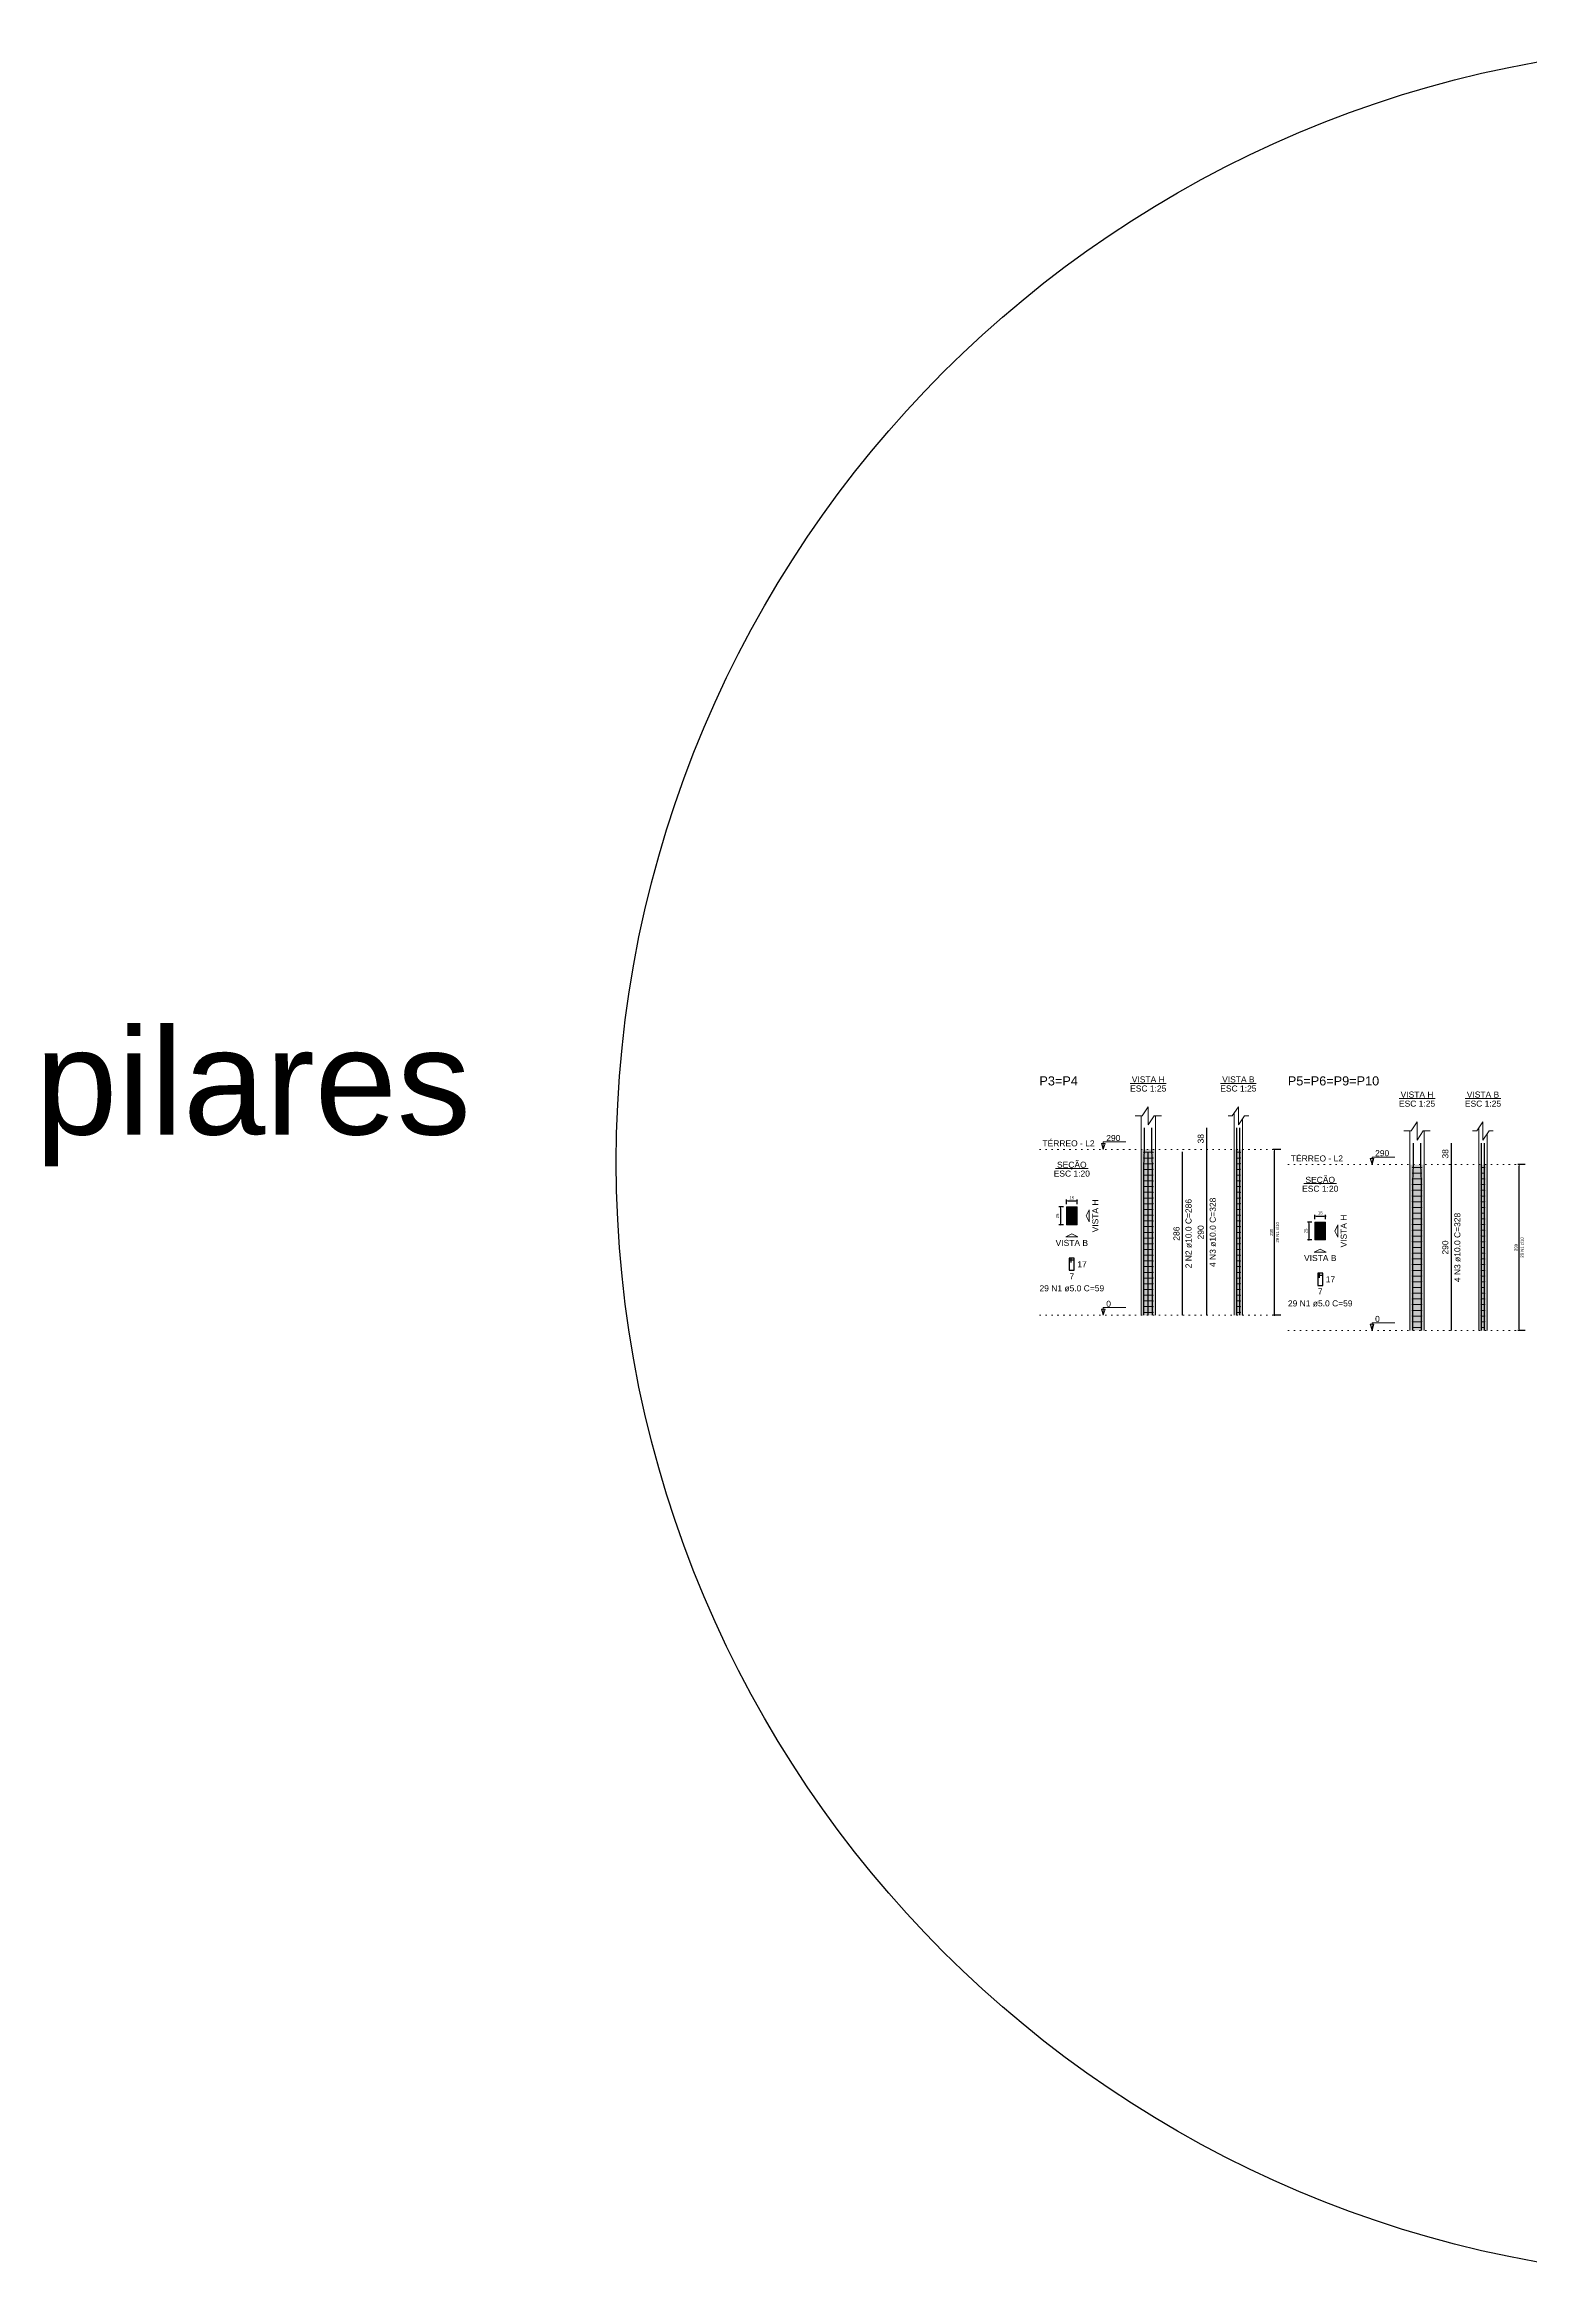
# Model space of a CAD drawing. Extents: x 5006 to 5323, y 875 to 3681.
# Drawn here: x 5112.7 to 5216.6, y 2529.6 to 2686 of the extents above; entities that cross this region are included whole.
import ezdxf

# ---------------------------------------------------------------- set-up
doc = ezdxf.new("R2010")
doc.units = 0
doc.header["$LTSCALE"] = 2
doc.linetypes.add('DOT2', pattern=[3.175, 0, -3.175])
for name, color, linetype, lineweight in [('Descrição da armadura', 7, 'Continuous', 5), ('DT-Barras na forma', 2, 'Continuous', 30), ('DT-Barras no corte', 5, 'Continuous', 5), ('DT-Barras rebatidas', 2, 'Continuous', 30), ('DT-Cotas', 9, 'Continuous', 5), ('DT-Estribos na forma', 5, 'Continuous', 5), ('DT-Forma', 5, 'Continuous', 5), ('DT-Hachura seção pilares', 252, 'Continuous', 5), ('DT-Hachura vista pilares', 252, 'Continuous', 5), ('DT-Pontilhado', 9, 'DOT2', 5), ('DT-Textos', 7, 'Continuous', 5), ('DT-Título', 3, 'Continuous', 20), ('FO-Títulos', 1, 'Continuous', 20), ('Textos armaduras', 7, 'Continuous', 5)]:
    doc.layers.add(name, color=color, linetype=linetype, lineweight=lineweight)
doc.styles.add('ARIAL', font='arial.ttf')
doc.styles.get("Standard").update_dxf_attribs({"font": 'arial.ttf'})
doc.dimstyles.new('UM_20.000000', dxfattribs={"dimtxt": 0.18, "dimasz": 0.1, "dimexe": 0.1, "dimexo": 0.2, "dimgap": 0, "dimtad": 1, "dimtih": 1, "dimtoh": 1, "dimdec": 1, "dimlfac": 20, "dimzin": 0, "dimdsep": 46, "dimtxsty": 'Standard', "dimcen": 0.09, "dimdle": 0.1, "dimadec": 1, "dimazin": 2, "dimtfac": 1, "dimtdec": 4, "dimtofl": 0, "dimtmove": 0, "dimatfit": 3, "dimfxl": 1, "dimtolj": 1, "dimarcsym": 0})
doc.dimstyles.new('UM_25.000000', dxfattribs={"dimtxt": 0.18, "dimasz": 0.1, "dimexe": 0.1, "dimexo": 0.2, "dimgap": 0, "dimtad": 1, "dimtih": 1, "dimtoh": 1, "dimdec": 1, "dimlfac": 25, "dimzin": 0, "dimdsep": 46, "dimtxsty": 'Standard', "dimcen": 0.09, "dimdle": 0.1, "dimadec": 1, "dimazin": 2, "dimtfac": 1, "dimtdec": 4, "dimtofl": 0, "dimtmove": 0, "dimatfit": 3, "dimfxl": 1, "dimtolj": 1, "dimarcsym": 0})

# ---------------------------------------------------------------- blocks, each defined once
blk = doc.blocks.new('_DOT')
at = {"color": 0, "linetype": 'ByBlock'}
blk.add_line((-0.5, 0), (-1, 0), dxfattribs=at)
at = {"color": 0, "linetype": 'ByBlock', "const_width": 0.5}
blk.add_lwpolyline([(-0.25, 0, 1), (0.25, 0, 1)], format="xyb", close=True, dxfattribs=at)
blk = doc.blocks.new('*D698')
at = {"layer": 'Defpoints', "color": 0, "transparency": 16777216}
for p in [(5184.16, 2604.67), (5183.74, 2603.42), (5184.16, 2603.42)]:
    blk.add_point(p, dxfattribs=at)
at = {"layer": 'DT-Cotas', "color": 0, "lineweight": -2, "transparency": 16777216}
for p, q in [((5183.96, 2604.67), (5183.64, 2604.67)), ((5183.74, 2604.57), (5183.74, 2603.52)), ((5183.96, 2603.42), (5183.64, 2603.42))]:
    blk.add_line(p, q, dxfattribs=at)
at = {"layer": 'DT-Cotas', "color": 0, "lineweight": -2, "transparency": 16777216, "xscale": 0.1, "yscale": 0.1, "zscale": 0.1}
for p, rotation in [((5183.74, 2604.67), 90), ((5183.74, 2603.42), 270)]:
    blk.add_blockref('_DOT', p, dxfattribs=dict(at, rotation=rotation))
at = {"layer": 'DT-Cotas', "transparency": 16777216, "insert": (5183.53, 2604.04), "char_height": 0.212, "attachment_point": 5, "rotation": 90, "style": 'ARIAL'}
blk.add_mtext('\\A1;25', dxfattribs=at)
blk = doc.blocks.new('*D699')
at = {"layer": 'Defpoints', "color": 0, "transparency": 16777216}
for p in [(5184.16, 2604.67), (5184.91, 2605.09), (5184.91, 2604.67)]:
    blk.add_point(p, dxfattribs=at)
at = {"layer": 'DT-Cotas', "color": 0, "lineweight": -2, "transparency": 16777216}
for p, q in [((5184.16, 2604.87), (5184.16, 2605.19)), ((5184.26, 2605.09), (5184.81, 2605.09)), ((5184.91, 2604.87), (5184.91, 2605.19))]:
    blk.add_line(p, q, dxfattribs=at)
at = {"layer": 'DT-Cotas', "color": 0, "lineweight": -2, "transparency": 16777216, "xscale": 0.1, "yscale": 0.1, "zscale": 0.1, "rotation": 180}
blk.add_blockref('_DOT', (5184.16, 2605.09), dxfattribs=at)
at = {"layer": 'DT-Cotas', "color": 0, "lineweight": -2, "transparency": 16777216, "xscale": 0.1, "yscale": 0.1, "zscale": 0.1}
blk.add_blockref('_DOT', (5184.91, 2605.09), dxfattribs=at)
at = {"layer": 'DT-Cotas', "transparency": 16777216, "insert": (5184.54, 2605.3), "char_height": 0.212, "attachment_point": 5, "rotation": 0.0057, "style": 'ARIAL'}
blk.add_mtext('\\A1;15', dxfattribs=at)
blk = doc.blocks.new('*D700')
at = {"layer": 'Defpoints', "color": 0, "transparency": 16777216}
for p in [(5198.71, 2608.69), (5199.35, 2608.69), (5199.35, 2597.09)]:
    blk.add_point(p, dxfattribs=at)
at = {"layer": 'DT-Cotas', "color": 0, "lineweight": -2, "transparency": 16777216}
for p, q in [((5199.15, 2608.69), (5198.61, 2608.69)), ((5198.71, 2597.19), (5198.71, 2608.59)), ((5199.15, 2597.09), (5198.61, 2597.09))]:
    blk.add_line(p, q, dxfattribs=at)
at = {"layer": 'DT-Cotas', "color": 0, "lineweight": -2, "transparency": 16777216, "xscale": 0.1, "yscale": 0.1, "zscale": 0.1}
for p, rotation in [((5198.71, 2608.69), 90), ((5198.71, 2597.09), 270)]:
    blk.add_blockref('_DOT', p, dxfattribs=dict(at, rotation=rotation))
blk = doc.blocks.new('*D701')
at = {"layer": 'Defpoints', "color": 0, "transparency": 16777216}
for p in [(5201.12, 2602.36), (5201.54, 2603.61), (5201.54, 2602.36)]:
    blk.add_point(p, dxfattribs=at)
at = {"layer": 'DT-Cotas', "color": 0, "lineweight": -2, "transparency": 16777216}
for p, q in [((5201.34, 2603.61), (5201.02, 2603.61)), ((5201.34, 2602.36), (5201.02, 2602.36)), ((5201.12, 2603.51), (5201.12, 2602.46))]:
    blk.add_line(p, q, dxfattribs=at)
at = {"layer": 'DT-Cotas', "color": 0, "lineweight": -2, "transparency": 16777216, "xscale": 0.1, "yscale": 0.1, "zscale": 0.1}
for p, rotation in [((5201.12, 2603.61), 90), ((5201.12, 2602.36), 270)]:
    blk.add_blockref('_DOT', p, dxfattribs=dict(at, rotation=rotation))
at = {"layer": 'DT-Cotas', "transparency": 16777216, "insert": (5200.91, 2602.99), "char_height": 0.212, "attachment_point": 5, "rotation": 90, "style": 'ARIAL'}
blk.add_mtext('\\A1;25', dxfattribs=at)
blk = doc.blocks.new('*D702')
at = {"layer": 'Defpoints', "color": 0, "transparency": 16777216}
for p in [(5202.29, 2604.03), (5201.54, 2603.61), (5202.29, 2603.61)]:
    blk.add_point(p, dxfattribs=at)
at = {"layer": 'DT-Cotas', "color": 0, "lineweight": -2, "transparency": 16777216}
for p, q in [((5201.54, 2603.81), (5201.54, 2604.13)), ((5201.64, 2604.03), (5202.19, 2604.03)), ((5202.29, 2603.81), (5202.29, 2604.13))]:
    blk.add_line(p, q, dxfattribs=at)
at = {"layer": 'DT-Cotas', "color": 0, "lineweight": -2, "transparency": 16777216, "xscale": 0.1, "yscale": 0.1, "zscale": 0.1, "rotation": 180}
blk.add_blockref('_DOT', (5201.54, 2604.03), dxfattribs=at)
at = {"layer": 'DT-Cotas', "color": 0, "lineweight": -2, "transparency": 16777216, "xscale": 0.1, "yscale": 0.1, "zscale": 0.1}
blk.add_blockref('_DOT', (5202.29, 2604.03), dxfattribs=at)
at = {"layer": 'DT-Cotas', "transparency": 16777216, "insert": (5201.92, 2604.25), "char_height": 0.212, "attachment_point": 5, "rotation": 0.0057, "style": 'ARIAL'}
blk.add_mtext('\\A1;15', dxfattribs=at)
blk = doc.blocks.new('*D703')
at = {"layer": 'Defpoints', "color": 0, "transparency": 16777216}
for p in [(5215.83, 2607.63), (5216.46, 2607.63), (5216.46, 2596.03)]:
    blk.add_point(p, dxfattribs=at)
at = {"layer": 'DT-Cotas', "color": 0, "lineweight": -2, "transparency": 16777216}
for p, q in [((5216.26, 2607.63), (5215.73, 2607.63)), ((5215.83, 2596.13), (5215.83, 2607.53)), ((5216.26, 2596.03), (5215.73, 2596.03))]:
    blk.add_line(p, q, dxfattribs=at)
at = {"layer": 'DT-Cotas', "color": 0, "lineweight": -2, "transparency": 16777216, "xscale": 0.1, "yscale": 0.1, "zscale": 0.1}
for p, rotation in [((5215.83, 2607.63), 90), ((5215.83, 2596.03), 270)]:
    blk.add_blockref('_DOT', p, dxfattribs=dict(at, rotation=rotation))

msp = doc.modelspace()

# ---------------------------------------------------------------- hatches: boundary and pattern name
at = {"layer": 'DT-Hachura seção pilares', "linetype": 'Continuous'}
for points in [[(5184.1632, 2603.4192), (5184.1632, 2603.4192), (5184.9132, 2603.4192), (5184.9132, 2604.6692), (5184.1632, 2604.6692), (5184.1632, 2603.4192)], [(5201.5416, 2602.3602), (5201.5416, 2602.3602), (5202.2916, 2602.3602), (5202.2916, 2603.6102), (5201.5416, 2603.6102), (5201.5416, 2602.3602)]]:
    msp.add_hatch(color=256, dxfattribs=at).paths.add_polyline_path(points)
at = {"layer": 'DT-Hachura vista pilares', "linetype": 'Continuous'}
for points in [[(5189.3832, 2597.0934), (5189.3832, 2608.6934), (5190.3832, 2608.6934), (5190.3832, 2597.0934), (5189.3832, 2597.0934)], [(5195.89, 2597.0934), (5195.89, 2608.6934), (5196.49, 2608.6934), (5196.49, 2597.0934), (5195.89, 2597.0934)], [(5208.19, 2596.0344), (5208.19, 2607.6344), (5209.19, 2607.6344), (5209.19, 2596.0344), (5208.19, 2596.0344)], [(5213.0024, 2596.0344), (5213.0024, 2607.6344), (5213.6024, 2607.6344), (5213.6024, 2596.0344), (5213.0024, 2596.0344)]]:
    msp.add_hatch(color=256, dxfattribs=at).paths.add_polyline_path(points)

# ---------------------------------------------------------------- linework, layer by layer
msp.add_circle((5230.8581, 2607.816), 78.188)
at = {"layer": 'DT-Barras na forma'}
for points in [[(5189.5832, 2597.0934), (5189.5832, 2607.4934), (5189.6232, 2608.6934), (5189.6232, 2610.2001)], [(5190.1832, 2597.0934), (5190.1832, 2607.4934), (5190.1432, 2608.6934), (5190.1432, 2610.2001)], [(5196.09, 2597.0934), (5196.09, 2607.4934), (5196.09, 2608.6934), (5196.09, 2610.2001)], [(5196.29, 2597.0934), (5196.29, 2607.4934), (5196.29, 2608.6934), (5196.29, 2610.2001)], [(5189.8832, 2597.0934), (5189.8832, 2608.5174)], [(5208.39, 2596.0344), (5208.39, 2606.4344), (5208.43, 2607.6344), (5208.43, 2609.1411)], [(5208.99, 2596.0344), (5208.99, 2606.4344), (5208.95, 2607.6344), (5208.95, 2609.1411)], [(5213.2024, 2596.0344), (5213.2024, 2606.4344), (5213.2024, 2607.6344), (5213.2024, 2609.1411)], [(5213.4024, 2596.0344), (5213.4024, 2606.4344), (5213.4024, 2607.6344), (5213.4024, 2609.1411)], [(5184.4882, 2604.1567), (5184.4882, 2604.4692), (5184.3632, 2604.4692), (5184.3632, 2603.6192), (5184.7132, 2603.6192), (5184.7132, 2604.4692), (5184.3632, 2604.4692), (5184.3632, 2604.3442), (5184.6757, 2604.3442)], [(5201.8666, 2603.0977), (5201.8666, 2603.4102), (5201.7416, 2603.4102), (5201.7416, 2602.5602), (5202.0916, 2602.5602), (5202.0916, 2603.4102), (5201.7416, 2603.4102), (5201.7416, 2603.2852), (5202.0541, 2603.2852)]]:
    msp.add_lwpolyline(points, dxfattribs=at)
at = {"layer": 'DT-Barras no corte'}
for p, q in [((5184.3882, 2604.0192), (5184.4382, 2604.0692)), ((5184.3882, 2604.0692), (5184.4382, 2604.0192)), ((5184.6382, 2604.0192), (5184.6882, 2604.0692)), ((5184.6382, 2604.0692), (5184.6882, 2604.0192))]:
    msp.add_line(p, q, dxfattribs=at)
for centre in [(5184.4132, 2604.4192), (5184.4132, 2604.0442), (5184.4132, 2603.6692), (5184.6632, 2604.4192), (5184.6632, 2604.0442), (5184.6632, 2603.6692), (5201.7916, 2603.3602), (5201.7916, 2602.6102), (5202.0416, 2603.3602), (5202.0416, 2602.6102)]:
    msp.add_circle(centre, 0.025, dxfattribs=at)
at = {"layer": 'DT-Barras rebatidas'}
for p, q in [((5193.9838, 2608.6934), (5193.9838, 2610.2001)), ((5192.2894, 2597.0934), (5192.2894, 2608.5174)), ((5193.9838, 2597.0934), (5193.9838, 2608.6934)), ((5211.0962, 2607.6344), (5211.0962, 2609.1411)), ((5211.0962, 2596.0344), (5211.0962, 2607.6344)), ((5184.4882, 2601.0894), (5184.3632, 2601.0894)), ((5184.3632, 2601.0894), (5184.3632, 2600.2394)), ((5184.7132, 2601.0894), (5184.3632, 2601.0894)), ((5184.3632, 2601.0894), (5184.3632, 2600.9644)), ((5184.3632, 2600.9644), (5184.6757, 2600.9644)), ((5184.4882, 2600.7769), (5184.4882, 2601.0894)), ((5184.7132, 2600.2394), (5184.7132, 2601.0894)), ((5184.3632, 2600.2394), (5184.7132, 2600.2394)), ((5201.8666, 2600.0304), (5201.7416, 2600.0304)), ((5201.7416, 2600.0304), (5201.7416, 2599.1804)), ((5202.0916, 2600.0304), (5201.7416, 2600.0304)), ((5201.7416, 2600.0304), (5201.7416, 2599.9054)), ((5201.7416, 2599.9054), (5202.0541, 2599.9054)), ((5201.7416, 2599.1804), (5202.0916, 2599.1804)), ((5201.8666, 2599.7179), (5201.8666, 2600.0304)), ((5202.0916, 2599.1804), (5202.0916, 2600.0304))]:
    msp.add_line(p, q, dxfattribs=at)
at = {"layer": 'DT-Cotas'}
for points in [[(5188.9596, 2611.0473), (5189.4596, 2611.0473), (5189.8832, 2611.6827), (5189.8832, 2610.4119), (5190.3068, 2611.0473), (5190.8068, 2611.0473)], [(5195.4664, 2611.0473), (5195.7664, 2611.0473), (5196.19, 2611.6827), (5196.19, 2610.4119), (5196.6136, 2611.0473), (5196.9136, 2611.0473)], [(5207.7664, 2609.9883), (5208.2664, 2609.9883), (5208.69, 2610.6237), (5208.69, 2609.3529), (5209.1136, 2609.9883), (5209.6136, 2609.9883)], [(5212.5788, 2609.9883), (5212.8788, 2609.9883), (5213.3024, 2610.6237), (5213.3024, 2609.3529), (5213.726, 2609.9883), (5214.026, 2609.9883)]]:
    msp.add_lwpolyline(points, dxfattribs=at)
at = {"layer": 'DT-Estribos na forma'}
for p, q in [((5189.5532, 2608.4934), (5190.2132, 2608.4934)), ((5196.06, 2608.4934), (5196.32, 2608.4934)), ((5189.5532, 2608.0934), (5190.2132, 2608.0934)), ((5189.5532, 2607.6934), (5190.2132, 2607.6934)), ((5189.5532, 2607.2934), (5190.2132, 2607.2934)), ((5189.5532, 2606.8934), (5190.2132, 2606.8934)), ((5196.06, 2608.0934), (5196.32, 2608.0934)), ((5196.06, 2607.6934), (5196.32, 2607.6934)), ((5196.06, 2607.2934), (5196.32, 2607.2934)), ((5196.06, 2606.8934), (5196.32, 2606.8934)), ((5208.36, 2607.4344), (5209.02, 2607.4344)), ((5208.36, 2607.0344), (5209.02, 2607.0344)), ((5213.1724, 2607.4344), (5213.4324, 2607.4344)), ((5213.1724, 2607.0344), (5213.4324, 2607.0344)), ((5189.5532, 2606.4934), (5190.2132, 2606.4934)), ((5189.5532, 2606.0934), (5190.2132, 2606.0934)), ((5189.5532, 2605.6934), (5190.2132, 2605.6934)), ((5189.5532, 2605.2934), (5190.2132, 2605.2934)), ((5196.06, 2606.4934), (5196.32, 2606.4934)), ((5196.06, 2606.0934), (5196.32, 2606.0934)), ((5196.06, 2605.6934), (5196.32, 2605.6934)), ((5196.06, 2605.2934), (5196.32, 2605.2934)), ((5208.36, 2606.6344), (5209.02, 2606.6344)), ((5208.36, 2606.2344), (5209.02, 2606.2344)), ((5208.36, 2605.8344), (5209.02, 2605.8344)), ((5208.36, 2605.4344), (5209.02, 2605.4344)), ((5213.1724, 2606.6344), (5213.4324, 2606.6344)), ((5213.1724, 2606.2344), (5213.4324, 2606.2344)), ((5213.1724, 2605.8344), (5213.4324, 2605.8344)), ((5213.1724, 2605.4344), (5213.4324, 2605.4344)), ((5189.5532, 2604.8934), (5190.2132, 2604.8934)), ((5189.5532, 2604.4934), (5190.2132, 2604.4934)), ((5189.5532, 2604.0934), (5190.2132, 2604.0934)), ((5189.5532, 2603.6934), (5190.2132, 2603.6934)), ((5196.06, 2604.8934), (5196.32, 2604.8934)), ((5196.06, 2604.4934), (5196.32, 2604.4934)), ((5196.06, 2604.0934), (5196.32, 2604.0934)), ((5196.06, 2603.6934), (5196.32, 2603.6934)), ((5208.36, 2605.0344), (5209.02, 2605.0344)), ((5208.36, 2604.6344), (5209.02, 2604.6344)), ((5208.36, 2604.2344), (5209.02, 2604.2344)), ((5208.36, 2603.8344), (5209.02, 2603.8344)), ((5213.1724, 2605.0344), (5213.4324, 2605.0344)), ((5213.1724, 2604.6344), (5213.4324, 2604.6344)), ((5213.1724, 2604.2344), (5213.4324, 2604.2344)), ((5213.1724, 2603.8344), (5213.4324, 2603.8344)), ((5189.5532, 2603.2934), (5190.2132, 2603.2934)), ((5189.5532, 2602.8934), (5190.2132, 2602.8934)), ((5189.5532, 2602.4934), (5190.2132, 2602.4934)), ((5196.06, 2603.2934), (5196.32, 2603.2934)), ((5196.06, 2602.8934), (5196.32, 2602.8934)), ((5196.06, 2602.4934), (5196.32, 2602.4934)), ((5208.36, 2603.4344), (5209.02, 2603.4344)), ((5208.36, 2603.0344), (5209.02, 2603.0344)), ((5208.36, 2602.6344), (5209.02, 2602.6344)), ((5208.36, 2602.2344), (5209.02, 2602.2344)), ((5213.1724, 2603.4344), (5213.4324, 2603.4344)), ((5213.1724, 2603.0344), (5213.4324, 2603.0344)), ((5213.1724, 2602.6344), (5213.4324, 2602.6344)), ((5213.1724, 2602.2344), (5213.4324, 2602.2344)), ((5189.5532, 2602.0934), (5190.2132, 2602.0934)), ((5189.5532, 2601.6934), (5190.2132, 2601.6934)), ((5189.5532, 2601.2934), (5190.2132, 2601.2934)), ((5189.5532, 2600.8934), (5190.2132, 2600.8934)), ((5196.06, 2602.0934), (5196.32, 2602.0934)), ((5196.06, 2601.6934), (5196.32, 2601.6934)), ((5196.06, 2601.2934), (5196.32, 2601.2934)), ((5196.06, 2600.8934), (5196.32, 2600.8934)), ((5208.36, 2601.8344), (5209.02, 2601.8344)), ((5208.36, 2601.4344), (5209.02, 2601.4344)), ((5208.36, 2601.0344), (5209.02, 2601.0344)), ((5208.36, 2600.6344), (5209.02, 2600.6344)), ((5213.1724, 2601.8344), (5213.4324, 2601.8344)), ((5213.1724, 2601.4344), (5213.4324, 2601.4344)), ((5213.1724, 2601.0344), (5213.4324, 2601.0344)), ((5213.1724, 2600.6344), (5213.4324, 2600.6344)), ((5189.5532, 2600.4934), (5190.2132, 2600.4934)), ((5189.5532, 2600.0934), (5190.2132, 2600.0934)), ((5189.5532, 2599.6934), (5190.2132, 2599.6934)), ((5189.5532, 2599.2934), (5190.2132, 2599.2934)), ((5196.06, 2600.4934), (5196.32, 2600.4934)), ((5196.06, 2600.0934), (5196.32, 2600.0934)), ((5196.06, 2599.6934), (5196.32, 2599.6934)), ((5196.06, 2599.2934), (5196.32, 2599.2934)), ((5208.36, 2600.2344), (5209.02, 2600.2344)), ((5208.36, 2599.8344), (5209.02, 2599.8344)), ((5208.36, 2599.4344), (5209.02, 2599.4344)), ((5208.36, 2599.0344), (5209.02, 2599.0344)), ((5213.1724, 2600.2344), (5213.4324, 2600.2344)), ((5213.1724, 2599.8344), (5213.4324, 2599.8344)), ((5213.1724, 2599.4344), (5213.4324, 2599.4344)), ((5213.1724, 2599.0344), (5213.4324, 2599.0344)), ((5189.5532, 2598.8934), (5190.2132, 2598.8934)), ((5189.5532, 2598.4934), (5190.2132, 2598.4934)), ((5189.5532, 2598.0934), (5190.2132, 2598.0934)), ((5189.5532, 2597.6934), (5190.2132, 2597.6934)), ((5196.06, 2598.8934), (5196.32, 2598.8934)), ((5196.06, 2598.4934), (5196.32, 2598.4934)), ((5196.06, 2598.0934), (5196.32, 2598.0934)), ((5196.06, 2597.6934), (5196.32, 2597.6934)), ((5208.36, 2598.6344), (5209.02, 2598.6344)), ((5208.36, 2598.2344), (5209.02, 2598.2344)), ((5208.36, 2597.8344), (5209.02, 2597.8344)), ((5208.36, 2597.4344), (5209.02, 2597.4344)), ((5213.1724, 2598.6344), (5213.4324, 2598.6344)), ((5213.1724, 2598.2344), (5213.4324, 2598.2344)), ((5213.1724, 2597.8344), (5213.4324, 2597.8344)), ((5213.1724, 2597.4344), (5213.4324, 2597.4344)), ((5189.5532, 2597.2934), (5190.2132, 2597.2934)), ((5196.06, 2597.2934), (5196.32, 2597.2934)), ((5208.36, 2597.0344), (5209.02, 2597.0344)), ((5208.36, 2596.6344), (5209.02, 2596.6344)), ((5208.36, 2596.2344), (5209.02, 2596.2344)), ((5213.1724, 2597.0344), (5213.4324, 2597.0344)), ((5213.1724, 2596.6344), (5213.4324, 2596.6344)), ((5213.1724, 2596.2344), (5213.4324, 2596.2344))]:
    msp.add_line(p, q, dxfattribs=at)
for centre in [(5189.5532, 2608.4934), (5190.2132, 2608.4934), (5196.06, 2608.4934), (5196.32, 2608.4934), (5189.5532, 2608.0934), (5189.5532, 2607.6934), (5189.5532, 2607.2934), (5189.5532, 2606.8934), (5190.2132, 2608.0934), (5190.2132, 2607.6934), (5190.2132, 2607.2934), (5190.2132, 2606.8934), (5196.06, 2608.0934), (5196.06, 2607.6934), (5196.06, 2607.2934), (5196.06, 2606.8934), (5196.32, 2608.0934), (5196.32, 2607.6934), (5196.32, 2607.2934), (5196.32, 2606.8934), (5208.36, 2607.4344), (5208.36, 2607.0344), (5209.02, 2607.4344), (5209.02, 2607.0344), (5213.1724, 2607.4344), (5213.1724, 2607.0344), (5213.4324, 2607.4344), (5213.4324, 2607.0344), (5189.5532, 2606.4934), (5189.5532, 2606.0934), (5189.5532, 2605.6934), (5189.5532, 2605.2934), (5190.2132, 2606.4934), (5190.2132, 2606.0934), (5190.2132, 2605.6934), (5190.2132, 2605.2934), (5196.06, 2606.4934), (5196.06, 2606.0934), (5196.06, 2605.6934), (5196.06, 2605.2934), (5196.32, 2606.4934), (5196.32, 2606.0934), (5196.32, 2605.6934), (5196.32, 2605.2934), (5208.36, 2606.6344), (5208.36, 2606.2344), (5208.36, 2605.8344), (5208.36, 2605.4344), (5209.02, 2606.6344), (5209.02, 2606.2344), (5209.02, 2605.8344), (5209.02, 2605.4344), (5213.1724, 2606.6344), (5213.1724, 2606.2344), (5213.1724, 2605.8344), (5213.1724, 2605.4344), (5213.4324, 2606.6344), (5213.4324, 2606.2344), (5213.4324, 2605.8344), (5213.4324, 2605.4344), (5189.5532, 2604.8934), (5189.5532, 2604.4934), (5189.5532, 2604.0934), (5189.5532, 2603.6934), (5190.2132, 2604.8934), (5190.2132, 2604.4934), (5190.2132, 2604.0934), (5190.2132, 2603.6934), (5196.06, 2604.8934), (5196.06, 2604.4934), (5196.06, 2604.0934), (5196.06, 2603.6934), (5196.32, 2604.8934), (5196.32, 2604.4934), (5196.32, 2604.0934), (5196.32, 2603.6934), (5208.36, 2605.0344), (5208.36, 2604.6344), (5208.36, 2604.2344), (5208.36, 2603.8344), (5209.02, 2605.0344), (5209.02, 2604.6344), (5209.02, 2604.2344), (5209.02, 2603.8344), (5213.1724, 2605.0344), (5213.1724, 2604.6344), (5213.1724, 2604.2344), (5213.1724, 2603.8344), (5213.4324, 2605.0344), (5213.4324, 2604.6344), (5213.4324, 2604.2344), (5213.4324, 2603.8344), (5189.5532, 2603.2934), (5189.5532, 2602.8934), (5189.5532, 2602.4934), (5189.5532, 2602.0934), (5190.2132, 2603.2934), (5190.2132, 2602.8934), (5190.2132, 2602.4934), (5190.2132, 2602.0934), (5196.06, 2603.2934), (5196.06, 2602.8934), (5196.06, 2602.4934), (5196.06, 2602.0934), (5196.32, 2603.2934), (5196.32, 2602.8934), (5196.32, 2602.4934), (5196.32, 2602.0934), (5208.36, 2603.4344), (5208.36, 2603.0344), (5208.36, 2602.6344), (5208.36, 2602.2344), (5209.02, 2603.4344), (5209.02, 2603.0344), (5209.02, 2602.6344), (5209.02, 2602.2344), (5213.1724, 2603.4344), (5213.1724, 2603.0344), (5213.1724, 2602.6344), (5213.1724, 2602.2344), (5213.4324, 2603.4344), (5213.4324, 2603.0344), (5213.4324, 2602.6344), (5213.4324, 2602.2344), (5189.5532, 2601.6934), (5189.5532, 2601.2934), (5189.5532, 2600.8934), (5190.2132, 2601.6934), (5190.2132, 2601.2934), (5190.2132, 2600.8934), (5196.06, 2601.6934), (5196.06, 2601.2934), (5196.06, 2600.8934), (5196.32, 2601.6934), (5196.32, 2601.2934), (5196.32, 2600.8934), (5208.36, 2601.8344), (5208.36, 2601.4344), (5208.36, 2601.0344), (5208.36, 2600.6344), (5209.02, 2601.8344), (5209.02, 2601.4344), (5209.02, 2601.0344), (5209.02, 2600.6344), (5213.1724, 2601.8344), (5213.1724, 2601.4344), (5213.1724, 2601.0344), (5213.1724, 2600.6344), (5213.4324, 2601.8344), (5213.4324, 2601.4344), (5213.4324, 2601.0344), (5213.4324, 2600.6344), (5189.5532, 2600.4934), (5189.5532, 2600.0934), (5189.5532, 2599.6934), (5189.5532, 2599.2934), (5190.2132, 2600.4934), (5190.2132, 2600.0934), (5190.2132, 2599.6934), (5190.2132, 2599.2934), (5196.06, 2600.4934), (5196.06, 2600.0934), (5196.06, 2599.6934), (5196.06, 2599.2934), (5196.32, 2600.4934), (5196.32, 2600.0934), (5196.32, 2599.6934), (5196.32, 2599.2934), (5208.36, 2600.2344), (5208.36, 2599.8344), (5208.36, 2599.4344), (5208.36, 2599.0344), (5209.02, 2600.2344), (5209.02, 2599.8344), (5209.02, 2599.4344), (5209.02, 2599.0344), (5213.1724, 2600.2344), (5213.1724, 2599.8344), (5213.1724, 2599.4344), (5213.1724, 2599.0344), (5213.4324, 2600.2344), (5213.4324, 2599.8344), (5213.4324, 2599.4344), (5213.4324, 2599.0344), (5189.5532, 2598.8934), (5189.5532, 2598.4934), (5189.5532, 2598.0934), (5189.5532, 2597.6934), (5190.2132, 2598.8934), (5190.2132, 2598.4934), (5190.2132, 2598.0934), (5190.2132, 2597.6934), (5196.06, 2598.8934), (5196.06, 2598.4934), (5196.06, 2598.0934), (5196.06, 2597.6934), (5196.32, 2598.8934), (5196.32, 2598.4934), (5196.32, 2598.0934), (5196.32, 2597.6934), (5208.36, 2598.6344), (5208.36, 2598.2344), (5208.36, 2597.8344), (5208.36, 2597.4344), (5209.02, 2598.6344), (5209.02, 2598.2344), (5209.02, 2597.8344), (5209.02, 2597.4344), (5213.1724, 2598.6344), (5213.1724, 2598.2344), (5213.1724, 2597.8344), (5213.1724, 2597.4344), (5213.4324, 2598.6344), (5213.4324, 2598.2344), (5213.4324, 2597.8344), (5213.4324, 2597.4344), (5189.5532, 2597.2934), (5190.2132, 2597.2934), (5196.06, 2597.2934), (5196.32, 2597.2934), (5208.36, 2597.0344), (5208.36, 2596.6344), (5208.36, 2596.2344), (5209.02, 2597.0344), (5209.02, 2596.6344), (5209.02, 2596.2344), (5213.1724, 2597.0344), (5213.1724, 2596.6344), (5213.1724, 2596.2344), (5213.4324, 2597.0344), (5213.4324, 2596.6344), (5213.4324, 2596.2344)]:
    msp.add_circle(centre, 0.01, dxfattribs=at)
at = {"layer": 'DT-Forma'}
for p, q in [((5189.3832, 2608.6934), (5189.3832, 2611.0473)), ((5190.3832, 2608.6934), (5190.3832, 2611.0473)), ((5195.89, 2608.6934), (5195.89, 2611.2327)), ((5196.49, 2608.6934), (5196.49, 2610.8619)), ((5208.19, 2607.6344), (5208.19, 2609.9883)), ((5209.19, 2607.6344), (5209.19, 2609.9883)), ((5213.0024, 2607.6344), (5213.0024, 2610.1737)), ((5189.3832, 2597.0934), (5189.3832, 2608.6934)), ((5190.3832, 2597.0934), (5190.3832, 2608.6934)), ((5195.89, 2597.0934), (5195.89, 2608.6934)), ((5196.49, 2597.0934), (5196.49, 2608.6934)), ((5213.6024, 2607.6344), (5213.6024, 2609.8029)), ((5208.19, 2596.0344), (5208.19, 2607.6344)), ((5209.19, 2596.0344), (5209.19, 2607.6344)), ((5213.0024, 2596.0344), (5213.0024, 2607.6344)), ((5213.6024, 2596.0344), (5213.6024, 2607.6344))]:
    msp.add_line(p, q, dxfattribs=at)
for points in [[(5184.1632, 2603.4192), (5184.9132, 2603.4192), (5184.9132, 2604.6692), (5184.1632, 2604.6692), (5184.1632, 2603.4192)], [(5201.5416, 2602.3602), (5202.2916, 2602.3602), (5202.2916, 2603.6102), (5201.5416, 2603.6102), (5201.5416, 2602.3602)]]:
    msp.add_lwpolyline(points, close=True, dxfattribs=at)
at = {"layer": 'DT-Pontilhado', "ltscale": 0.05}
for p, q in [((5182.2708, 2608.6934), (5199.0316, 2608.6934)), ((5199.6493, 2607.6344), (5216.144, 2607.6344)), ((5182.2708, 2597.0934), (5199.0316, 2597.0934)), ((5199.6493, 2596.0344), (5216.144, 2596.0344))]:
    msp.add_line(p, q, dxfattribs=at)
at = {"layer": 'DT-Textos'}
for p, q in [((5188.6234, 2613.3136), (5191.1429, 2613.3136)), ((5194.9466, 2613.3136), (5197.4333, 2613.3136)), ((5207.4303, 2612.2546), (5209.9497, 2612.2546)), ((5212.059, 2612.2546), (5214.5457, 2612.2546)), ((5183.3938, 2607.3591), (5185.6826, 2607.3591)), ((5200.7722, 2606.3001), (5203.0611, 2606.3001))]:
    msp.add_line(p, q, dxfattribs=at)
for points in [[(5186.7357, 2608.6934), (5186.8627, 2609.117), (5186.6086, 2609.117), (5186.7357, 2608.6934), (5186.7357, 2609.2229), (5188.3242, 2609.2229)], [(5205.5425, 2607.6344), (5205.6696, 2608.058), (5205.4154, 2608.058), (5205.5425, 2607.6344), (5205.5425, 2608.1639), (5207.131, 2608.1639)], [(5186.7357, 2597.0934), (5186.8627, 2597.517), (5186.6086, 2597.517), (5186.7357, 2597.0934), (5186.7357, 2597.6229), (5188.3242, 2597.6229)], [(5205.5425, 2596.0344), (5205.6696, 2596.458), (5205.4154, 2596.458), (5205.5425, 2596.0344), (5205.5425, 2596.5639), (5207.131, 2596.5639)]]:
    msp.add_lwpolyline(points, dxfattribs=at)
for points in [[(5185.7604, 2604.0442), (5185.7604, 2603.6206), (5185.5486, 2604.0442), (5185.7604, 2604.4678), (5185.7604, 2604.0442)], [(5184.5382, 2602.572), (5184.1146, 2602.572), (5184.5382, 2602.7838), (5184.9618, 2602.572), (5184.5382, 2602.572)], [(5203.1388, 2602.9852), (5203.1388, 2602.5616), (5202.927, 2602.9852), (5203.1388, 2603.4088), (5203.1388, 2602.9852)], [(5201.9166, 2601.513), (5201.493, 2601.513), (5201.9166, 2601.7248), (5202.3402, 2601.513), (5201.9166, 2601.513)]]:
    msp.add_lwpolyline(points, close=True, dxfattribs=at)

# ---------------------------------------------------------------- texts
at = {"layer": 'Descrição da armadura', "linetype": 'Continuous', "attachment_point": 8, "rotation": 90, "line_spacing_factor": 0.798, "style": 'ARIAL'}
for s, insert, char_height, width in [('4 N3 ø10.0 C=328', (5194.6192, 2602.8934), 0.4236, 9.7294), ('2 N2 ø10.0 C=286', (5192.9248, 2602.8054), 0.4236, 9.7294), ('4 N3 ø10.0 C=328', (5211.7316, 2601.8344), 0.4236, 9.7294), ('29 N1 c/10', (5199.0316, 2602.8934), 0.2118, 2.869342), ('29 N1 c/10', (5216.144, 2601.8344), 0.2118, 2.869342)]:
    msp.add_mtext(s, dxfattribs=dict(at, insert=insert, char_height=char_height, width=width))
at = {"layer": 'Descrição da armadura', "linetype": 'Continuous', "char_height": 0.4236, "width": 9.069495, "attachment_point": 8, "line_spacing_factor": 0.798, "style": 'ARIAL'}
for insert in [(5184.5382, 2598.7568), (5201.9166, 2597.6978)]:
    msp.add_mtext('29 N1 ø5.0 C=59', dxfattribs=dict(at, insert=insert))
at = {"layer": 'DT-Cotas', "linetype": 'Continuous', "char_height": 0.2118, "width": 0.989858, "attachment_point": 8, "rotation": 90, "line_spacing_factor": 0.798, "style": 'ARIAL'}
for insert in [(5198.608, 2602.8934), (5215.7204, 2601.8344)]:
    msp.add_mtext('290', dxfattribs=dict(at, insert=insert))
at = {"layer": 'DT-Textos', "linetype": 'Continuous', "char_height": 0.4236, "line_spacing_factor": 0.798, "style": 'ARIAL'}
for s, insert, width, attachment_point in [('ESC 1:25', (5189.8832, 2612.7417), 5.079187, 8), ('VISTA H', (5189.8832, 2613.3771), 4.615652, 8), ('ESC 1:25', (5196.19, 2612.7417), 5.079187, 8), ('VISTA B', (5196.19, 2613.3771), 4.550178, 8), ('ESC 1:25', (5208.69, 2611.6827), 5.079187, 8), ('VISTA H', (5208.69, 2612.3181), 4.615652, 8), ('ESC 1:25', (5213.3024, 2611.6827), 5.079187, 8), ('VISTA B', (5213.3024, 2612.3181), 4.550178, 8), ('TÉRREO - L2', (5182.4826, 2608.9052), 7.319221, 7), ('TÉRREO - L2', (5199.8611, 2607.8462), 7.319221, 7), ('ESC 1:20', (5184.5382, 2606.7872), 5.079187, 8), ('SEÇÃO', (5184.5378, 2607.2827), 4.154434, 8), ('SEÇÃO', (5201.9164, 2606.2237), 4.154434, 8), ('ESC 1:20', (5201.9166, 2605.7282), 5.079187, 8), ('VISTA B', (5184.5382, 2601.9366), 4.550178, 8), ('VISTA B', (5201.9166, 2600.8776), 4.550178, 8)]:
    msp.add_mtext(s, dxfattribs=dict(at, insert=insert, width=width, attachment_point=attachment_point))
at = {"layer": 'DT-Textos', "char_height": 0.4236, "attachment_point": 7, "line_spacing_factor": 0.798, "style": 'ARIAL'}
for s, insert, width in [('290', (5186.9475, 2609.2758), 1.979875), ('290', (5205.7543, 2608.2168), 1.979875), ('0', (5186.9475, 2597.6758), 0.659958), ('0', (5205.7543, 2596.6168), 0.659958)]:
    msp.add_mtext(s, dxfattribs=dict(at, insert=insert, width=width))
at = {"layer": 'DT-Textos', "linetype": 'Continuous', "char_height": 0.4236, "width": 4.615652, "attachment_point": 8, "rotation": 90, "line_spacing_factor": 0.798, "style": 'ARIAL'}
for insert in [(5186.3958, 2604.0442), (5203.7742, 2602.9852)]:
    msp.add_mtext('VISTA H', dxfattribs=dict(at, insert=insert))
at = {"layer": 'DT-Título', "linetype": 'Continuous', "char_height": 0.6354, "attachment_point": 7, "line_spacing_factor": 0.798, "style": 'ARIAL'}
for s, insert, width in [('P3=P4', (5182.2708, 2613.1653), 5.393812), ('P5=P6=P9=P10', (5199.6493, 2613.1653), 12.817039)]:
    msp.add_mtext(s, dxfattribs=dict(at, insert=insert, width=width))
at = {"layer": 'FO-Títulos', "insert": (5142.497, 2607.5042), "char_height": 7.40749, "width": 373.038234, "attachment_point": 9, "line_spacing_factor": 0.798, "style": 'ARIAL'}
msp.add_mtext('pilares', dxfattribs=at)
at = {"layer": 'Textos armaduras', "linetype": 'Continuous', "char_height": 0.4236, "attachment_point": 7, "rotation": 90, "line_spacing_factor": 0.798, "style": 'ARIAL'}
for s, insert, width in [('38', (5193.772, 2609.1168), 1.31981), ('38', (5210.8844, 2608.0578), 1.31981), ('286', (5192.0776, 2602.3105), 1.979715), ('290', (5193.772, 2602.3985), 1.979715), ('290', (5210.8844, 2601.3395), 1.979715)]:
    msp.add_mtext(s, dxfattribs=dict(at, insert=insert, width=width))
at = {"layer": 'Textos armaduras', "linetype": 'Continuous', "char_height": 0.4236, "attachment_point": 7, "line_spacing_factor": 0.798, "style": 'ARIAL'}
for s, insert, width in [('17', (5184.925, 2600.4526), 1.31981), ('7', (5184.3732, 2599.604), 0.659905), ('17', (5202.3034, 2599.3936), 1.31981), ('7', (5201.7517, 2598.545), 0.659905)]:
    msp.add_mtext(s, dxfattribs=dict(at, insert=insert, width=width))

# ---------------------------------------------------------------- dimensions: what is measured, and where the dimension line sits
at = {"layer": 'DT-Cotas'}
for base, p1, p2, picture, middle in [((5198.7139, 2608.6934), (5199.3493, 2597.0934), (5199.3493, 2608.6934), '*D700', (5198.5021, 2602.8934)), ((5215.8263, 2607.6344), (5216.4617, 2596.0344), (5216.4617, 2607.6344), '*D703', (5215.6145, 2601.8344))]:
    dim = msp.add_linear_dim(base=base, p1=p1, p2=p2, angle=90, text=' ', dimstyle='UM_25.000000', override={"dimtxt": 0.2118, "dimasz": 0.1, "dimexe": 0.1, "dimexo": 0.2, "dimtad": 1, "dimtih": 0, "dimtoh": 0, "dimdec": 1, "dimlfac": 25, "dimzin": 8, "dimtxsty": 'ARIAL', "dimblk": 'DOT', "dimblk1": 'DOT', "dimblk2": 'DOT', "dimsah": 1, "dimdle": 0.1, "dimse1": 0, "dimse2": 0, "dimclrt": 256, "dimadec": 1, "dimazin": 3, "dimtmove": 2, "dimldrblk": 'DOT'}, dxfattribs=at)
    dim.commit()
    dim.dimension.update_dxf_attribs({"geometry": picture, "text_midpoint": middle, "dimtype": 160, "text_rotation": 90})
for base, p1, p2, picture, middle in [((5184.9132, 2605.0928), (5184.1632, 2604.6692), (5184.9132, 2604.6692), '*D699', (5184.5382, 2605.3046)), ((5202.2916, 2604.0338), (5201.5416, 2603.6102), (5202.2916, 2603.6102), '*D702', (5201.9166, 2604.2456))]:
    dim = msp.add_linear_dim(base=base, p1=p1, p2=p2, dimstyle='UM_20.000000', override={"dimtxt": 0.2118, "dimasz": 0.1, "dimexe": 0.1, "dimexo": 0.2, "dimtad": 1, "dimtih": 0, "dimtoh": 0, "dimdec": 1, "dimlfac": 20, "dimzin": 8, "dimtxsty": 'ARIAL', "dimblk": 'DOT', "dimblk1": 'DOT', "dimblk2": 'DOT', "dimsah": 1, "dimdle": 0.1, "dimse1": 0, "dimse2": 0, "dimclrt": 256, "dimadec": 1, "dimazin": 3, "dimtmove": 2, "dimldrblk": 'DOT'}, dxfattribs=at)
    dim.commit()
    dim.dimension.update_dxf_attribs({"geometry": picture, "text_midpoint": middle, "dimtype": 160, "text_rotation": 0.00573})
for base, p1, p2, picture, middle in [((5183.7396, 2603.4192), (5184.1632, 2604.6692), (5184.1632, 2603.4192), '*D698', (5183.5278, 2604.0442)), ((5201.118, 2602.3602), (5201.5416, 2603.6102), (5201.5416, 2602.3602), '*D701', (5200.9062, 2602.9852))]:
    dim = msp.add_linear_dim(base=base, p1=p1, p2=p2, angle=90, dimstyle='UM_20.000000', override={"dimtxt": 0.2118, "dimasz": 0.1, "dimexe": 0.1, "dimexo": 0.2, "dimtad": 1, "dimtih": 0, "dimtoh": 0, "dimdec": 1, "dimlfac": 20, "dimzin": 8, "dimtxsty": 'ARIAL', "dimblk": 'DOT', "dimblk1": 'DOT', "dimblk2": 'DOT', "dimsah": 1, "dimdle": 0.1, "dimse1": 0, "dimse2": 0, "dimclrt": 256, "dimadec": 1, "dimazin": 3, "dimtmove": 2, "dimldrblk": 'DOT'}, dxfattribs=at)
    dim.commit()
    dim.dimension.update_dxf_attribs({"geometry": picture, "text_midpoint": middle, "dimtype": 160, "text_rotation": 90})

doc.saveas('drawing.dxf')
